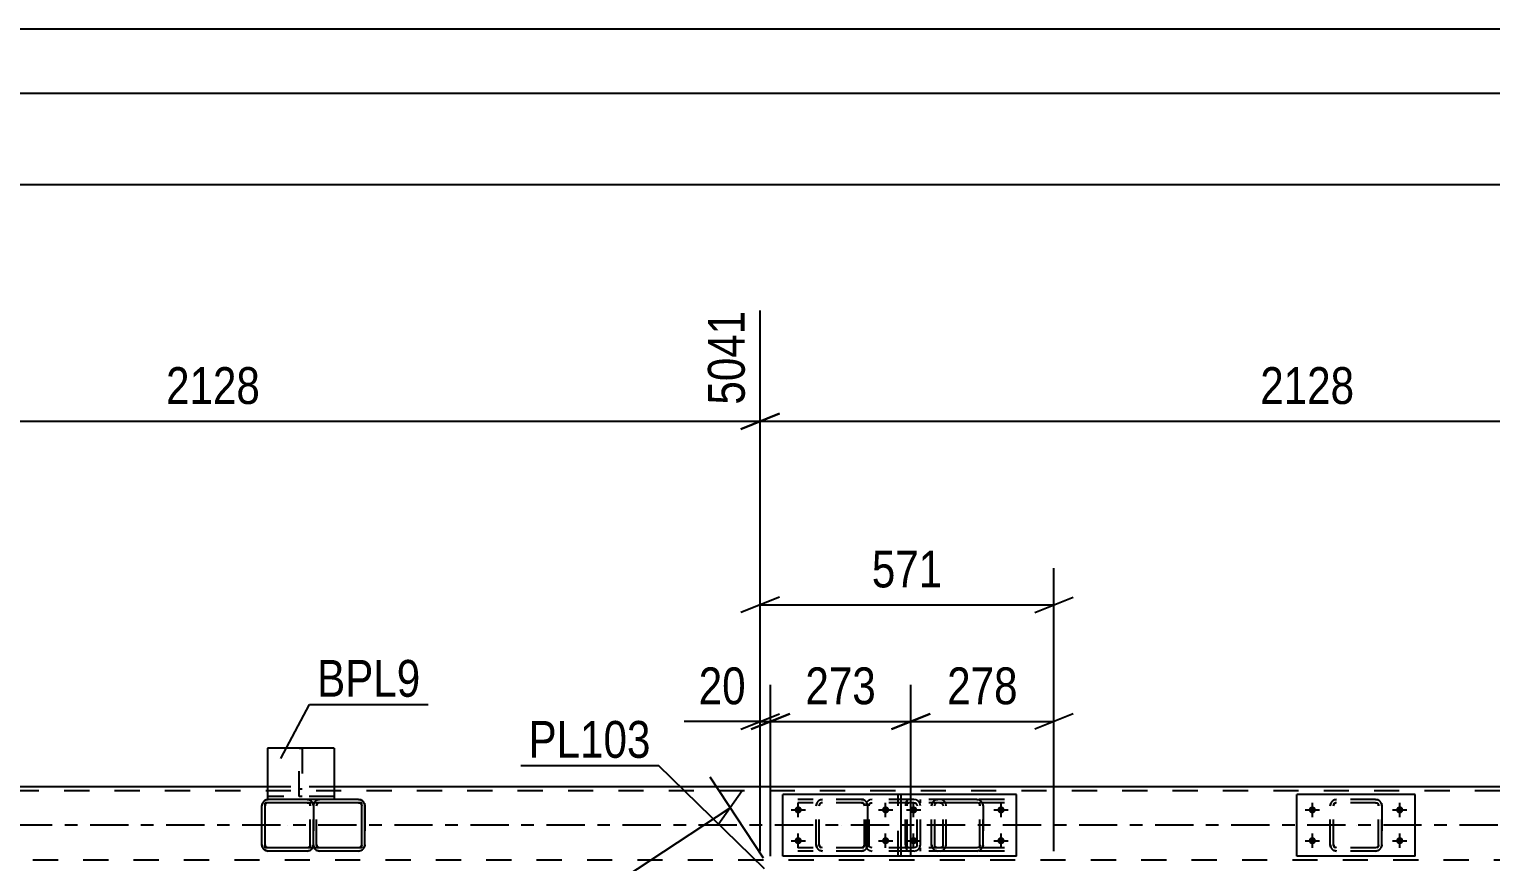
# Model space of a CAD drawing. Header units: millimetres. Extents: x -787 to 402, y -866 to -25.
# Drawn here: x -566.7 to -452.9, y -89.9 to -25.1 of the extents above; entities that cross this region are included whole.
import ezdxf

# ---------------------------------------------------------------- set-up
doc = ezdxf.new("R2010")
doc.units = ezdxf.units.MM
doc.linetypes.add('DXK_LINE_DOT2', pattern=[3.9198, 1.9599, -1.9599])
doc.linetypes.add('DXK_LINE_DOT3', pattern=[5.9187, 2.979, -0.9799, 0.9799, -0.9799])
doc.styles.add('Arial Narrow', font='ARIALN.TTF', dxfattribs={"height": 0.2})

# ---------------------------------------------------------------- blocks, each defined once
blk = doc.blocks.new('Unknown-569028579-1134')
at = {"color": 5, "linetype": 'Continuous'}
for p, q in [((402.24, -25.13), (-786.76, -25.13)), ((397.24, -30.13), (-781.76, -30.13))]:
    blk.add_line(p, q, dxfattribs=at)
blk = doc.blocks.new('Part-569028579-4765 - 4520')
at = {"color": 7, "linetype": 'DXK_LINE_DOT2'}
for p, q in [((-498.83, -84.66), (-499.05, -84.66)), ((-499.05, -89.46), (-499.05, -84.66)), ((-498.83, -89.46), (-499.05, -89.46))]:
    blk.add_line(p, q, dxfattribs=at)
at = {"color": 2, "linetype": 'Continuous'}
for p, q in [((-489.85, -84.66), (-498.83, -84.66)), ((-489.85, -89.46), (-489.85, -84.66)), ((-489.85, -89.46), (-498.83, -89.46))]:
    blk.add_line(p, q, dxfattribs=at)
blk = doc.blocks.new('Part-569028579-4637 - 4520')
at = {"color": 7, "linetype": 'DXK_LINE_DOT2'}
for p, q in [((-497.83, -85.06), (-506.85, -85.06)), ((-501.07, -85.06), (-501.26, -85.09)), ((-497.64, -85.09), (-497.83, -85.06)), ((-497.83, -85.3), (-506.85, -85.3)), ((-501.54, -85.35), (-501.58, -85.54)), ((-501.58, -88.58), (-501.58, -85.54)), ((-501.32, -85.54), (-501.3, -85.45)), ((-501.32, -88.58), (-501.32, -85.54)), ((-501.3, -85.45), (-501.25, -85.37)), ((-501.25, -85.37), (-501.17, -85.32)), ((-501.17, -85.32), (-501.07, -85.3)), ((-497.83, -85.3), (-497.74, -85.32)), ((-497.74, -85.32), (-497.65, -85.37)), ((-497.65, -85.37), (-497.6, -85.45)), ((-497.6, -85.45), (-497.58, -85.54)), ((-497.58, -88.58), (-497.58, -85.54)), ((-497.32, -85.54), (-497.36, -85.35)), ((-497.32, -88.58), (-497.32, -85.54)), ((-501.58, -88.58), (-501.54, -88.76)), ((-501.3, -88.67), (-501.32, -88.58)), ((-501.25, -88.75), (-501.3, -88.67)), ((-497.6, -88.67), (-497.65, -88.75)), ((-497.58, -88.58), (-497.6, -88.67)), ((-497.36, -88.76), (-497.32, -88.58)), ((-497.83, -88.82), (-506.85, -88.82)), ((-497.83, -89.06), (-506.85, -89.06)), ((-501.26, -89.02), (-501.07, -89.06)), ((-501.17, -88.8), (-501.25, -88.75)), ((-501.07, -88.82), (-501.17, -88.8)), ((-497.74, -88.8), (-497.83, -88.82)), ((-497.83, -89.06), (-497.64, -89.02)), ((-497.65, -88.75), (-497.74, -88.8))]:
    blk.add_line(p, q, dxfattribs=at)
for centre, start, end in [((-501.09, -85.56), 110.7583, 155.68), ((-497.81, -85.56), 24.32, 69.2417), ((-501.09, -88.56), 204.32, 249.2417), ((-497.81, -88.56), 290.7583, 335.68)]:
    blk.add_arc(centre, 0.496, start, end, dxfattribs=at)
blk = doc.blocks.new('Part-569028579-4684 - 4520')
at = {"color": 2, "linetype": 'Continuous'}
for p, q in [((-548.13, -84.06), (-707.41, -84.06)), ((-343.81, -84.06), (-542.93, -84.06))]:
    blk.add_line(p, q, dxfattribs=at)
at = {"color": 7, "linetype": 'DXK_LINE_DOT2'}
for p, q in [((-126.88, -84.06), (-548.13, -84.06)), ((-542.93, -84.06), (-548.13, -84.06)), ((-126.88, -84.38), (-711.41, -84.38)), ((-711.41, -89.74), (-126.88, -89.74))]:
    blk.add_line(p, q, dxfattribs=at)
at = {"color": 7, "linetype": 'DXK_LINE_DOT3'}
blk.add_line((-126.88, -87.06), (-711.41, -87.06), dxfattribs=at)
blk = doc.blocks.new('Part-569028579-16128 - 4520')
at = {"color": 2, "linetype": 'Continuous'}
for p, q in [((-458.83, -84.66), (-468.03, -84.66)), ((-468.03, -89.46), (-468.03, -84.66)), ((-458.83, -89.46), (-458.83, -84.66)), ((-458.83, -89.46), (-468.03, -89.46))]:
    blk.add_line(p, q, dxfattribs=at)
blk = doc.blocks.new('Part-569028579-4590 - 4520')
at = {"color": 7, "linetype": 'DXK_LINE_DOT2'}
for p, q in [((-498.41, -85.2), (-498.47, -85.35)), ((-498.32, -85.09), (-498.41, -85.2)), ((-498.22, -85.06), (-498.32, -85.09)), ((-490.78, -85.06), (-498.22, -85.06)), ((-497.32, -85.3), (-497.32, -85.06)), ((-495.62, -85.09), (-495.81, -85.06)), ((-498.47, -85.35), (-498.49, -85.54)), ((-498.49, -88.58), (-498.49, -85.54)), ((-498.35, -85.54), (-498.34, -85.45)), ((-498.35, -88.58), (-498.35, -85.54)), ((-498.34, -85.45), (-498.32, -85.37)), ((-498.32, -85.37), (-498.27, -85.32)), ((-498.27, -85.32), (-498.22, -85.3)), ((-490.78, -85.3), (-498.22, -85.3)), ((-495.81, -85.3), (-495.72, -85.32)), ((-495.72, -85.32), (-495.63, -85.37)), ((-495.63, -85.37), (-495.58, -85.45)), ((-495.58, -85.45), (-495.56, -85.54)), ((-495.56, -88.58), (-495.56, -85.54)), ((-495.31, -85.54), (-495.35, -85.35)), ((-495.31, -88.58), (-495.31, -85.54)), ((-498.49, -88.58), (-498.47, -88.76)), ((-498.34, -88.67), (-498.35, -88.58)), ((-498.32, -88.75), (-498.34, -88.67)), ((-495.58, -88.67), (-495.63, -88.75)), ((-495.56, -88.58), (-495.58, -88.67)), ((-495.35, -88.76), (-495.31, -88.58)), ((-498.47, -88.76), (-498.41, -88.92)), ((-498.41, -88.92), (-498.32, -89.02)), ((-498.27, -88.8), (-498.32, -88.75)), ((-498.32, -89.02), (-498.22, -89.06)), ((-498.22, -88.82), (-498.27, -88.8)), ((-490.78, -88.82), (-498.22, -88.82)), ((-490.78, -89.06), (-498.22, -89.06)), ((-497.32, -89.06), (-497.32, -88.82)), ((-495.72, -88.8), (-495.81, -88.82)), ((-495.81, -89.06), (-495.62, -89.02)), ((-495.63, -88.75), (-495.72, -88.8))]:
    blk.add_line(p, q, dxfattribs=at)
for centre, start, end in [((-495.8, -85.55), 23.8951, 68.8487), ((-495.8, -88.56), 291.1513, 336.1049)]:
    blk.add_arc(centre, 0.492, start, end, dxfattribs=at)
blk = doc.blocks.new('Part-569028579-16154 - 4520')
at = {"color": 2, "linetype": 'Continuous'}
for p, q in [((-548.07, -85.06), (-548.25, -85.09)), ((-545.03, -85.06), (-548.07, -85.06)), ((-544.84, -85.09), (-545.03, -85.06)), ((-548.51, -85.35), (-548.55, -85.54)), ((-548.55, -88.58), (-548.55, -85.54)), ((-548.55, -85.54), (-548.55, -85.54)), ((-548.55, -88.58), (-548.55, -88.58)), ((-548.55, -88.58), (-548.51, -88.76)), ((-548.25, -89.02), (-548.07, -89.06)), ((-545.03, -89.06), (-548.07, -89.06)), ((-545.03, -89.06), (-544.84, -89.02))]:
    blk.add_line(p, q, dxfattribs=at)
at = {"color": 7, "linetype": 'DXK_LINE_DOT2'}
for p, q in [((-548.25, -85.09), (-548.07, -85.06)), ((-545.03, -85.06), (-544.84, -85.09)), ((-548.55, -85.54), (-548.51, -85.35)), ((-548.55, -88.58), (-548.55, -85.54)), ((-548.31, -85.54), (-548.29, -85.45)), ((-548.29, -85.45), (-548.31, -85.54)), ((-548.31, -88.58), (-548.31, -85.54)), ((-548.31, -85.54), (-548.31, -85.54)), ((-548.31, -88.58), (-548.31, -85.54)), ((-548.29, -85.45), (-548.24, -85.37)), ((-548.24, -85.37), (-548.29, -85.45)), ((-548.24, -85.37), (-548.16, -85.32)), ((-548.16, -85.32), (-548.24, -85.37)), ((-548.07, -85.3), (-548.16, -85.32)), ((-545.03, -85.3), (-548.07, -85.3)), ((-545.03, -85.3), (-544.94, -85.32)), ((-544.94, -85.32), (-544.86, -85.37)), ((-544.86, -85.37), (-544.94, -85.32)), ((-544.86, -85.37), (-544.81, -85.45)), ((-544.81, -85.45), (-544.86, -85.37)), ((-544.81, -85.45), (-544.79, -85.54)), ((-544.79, -85.54), (-544.81, -85.45)), ((-544.79, -88.58), (-544.79, -85.54)), ((-544.79, -85.54), (-544.79, -85.54)), ((-544.79, -88.58), (-544.79, -85.54)), ((-544.58, -85.35), (-544.55, -85.54)), ((-544.55, -85.54), (-544.58, -85.35)), ((-544.55, -88.58), (-544.55, -85.54)), ((-544.55, -85.54), (-544.55, -85.54)), ((-544.55, -85.54), (-544.55, -88.58)), ((-548.51, -88.76), (-548.55, -88.58)), ((-548.31, -88.58), (-548.31, -88.58)), ((-548.29, -88.67), (-548.31, -88.58)), ((-548.31, -88.58), (-548.29, -88.67)), ((-548.24, -88.75), (-548.29, -88.67)), ((-548.29, -88.67), (-548.24, -88.75)), ((-544.81, -88.67), (-544.86, -88.75)), ((-544.86, -88.75), (-544.81, -88.67)), ((-544.79, -88.58), (-544.81, -88.67)), ((-544.81, -88.67), (-544.79, -88.58)), ((-544.79, -88.58), (-544.79, -88.58)), ((-544.55, -88.58), (-544.58, -88.76)), ((-544.58, -88.76), (-544.55, -88.58)), ((-544.55, -88.58), (-544.55, -88.58)), ((-548.07, -89.06), (-548.25, -89.02)), ((-548.16, -88.8), (-548.24, -88.75)), ((-548.24, -88.75), (-548.16, -88.8)), ((-548.07, -88.82), (-548.16, -88.8)), ((-545.03, -88.82), (-548.07, -88.82)), ((-544.94, -88.8), (-545.03, -88.82)), ((-544.84, -89.02), (-545.03, -89.06)), ((-544.86, -88.75), (-544.94, -88.8)), ((-544.94, -88.8), (-544.86, -88.75))]:
    blk.add_line(p, q, dxfattribs=at)
at = {"color": 7, "linetype": 'DXK_LINE_DOT3'}
blk.add_line((-546.55, -87.06), (-546.55, -87.06), dxfattribs=at)
at = {"color": 2, "linetype": 'Continuous'}
for centre, start, end in [((-548.07, -85.54), 112.5, 157.5), ((-545.03, -85.54), 30.5989, 67.5), ((-548.07, -88.58), 202.5, 247.5), ((-545.03, -88.58), 292.5, 329.4012)]:
    blk.add_arc(centre, 0.48, start, end, dxfattribs=at)
at = {"color": 7, "linetype": 'DXK_LINE_DOT2'}
for centre, start, end in [((-548.07, -85.54), 112.5, 157.5), ((-545.03, -85.54), 22.5, 67.5), ((-545.03, -85.54), 22.5, 30.5989), ((-548.07, -88.58), 202.5, 247.5), ((-545.03, -88.58), 292.5, 337.5), ((-545.03, -88.58), 329.4012, 337.5)]:
    blk.add_arc(centre, 0.48, start, end, dxfattribs=at)
blk = doc.blocks.new('Part-569028579-4754 - 4520')
at = {"color": 7, "linetype": 'DXK_LINE_DOT2'}
for p, q in [((-545.65, -84.82), (-545.65, -81.06)), ((-545.65, -81.06), (-545.41, -81.06)), ((-545.41, -81.06), (-545.41, -84.82)), ((-545.65, -84.22), (-545.41, -84.22)), ((-545.41, -84.82), (-545.65, -84.82))]:
    blk.add_line(p, q, dxfattribs=at)
blk = doc.blocks.new('Part-569028579-16127 - 4520')
at = {"color": 7, "linetype": 'DXK_LINE_DOT2'}
for p, q in [((-465.13, -85.09), (-464.95, -85.06)), ((-464.95, -85.06), (-465.13, -85.09)), ((-461.91, -85.06), (-464.95, -85.06)), ((-461.91, -85.06), (-461.72, -85.09)), ((-461.72, -85.09), (-461.91, -85.06)), ((-465.43, -85.54), (-465.39, -85.35)), ((-465.39, -85.35), (-465.43, -85.54)), ((-465.43, -88.58), (-465.43, -85.54)), ((-465.43, -85.54), (-465.43, -85.54)), ((-465.43, -88.58), (-465.43, -85.54)), ((-465.19, -85.54), (-465.17, -85.45)), ((-465.17, -85.45), (-465.19, -85.54)), ((-465.19, -88.58), (-465.19, -85.54)), ((-465.19, -85.54), (-465.19, -85.54)), ((-465.19, -88.58), (-465.19, -85.54)), ((-465.17, -85.45), (-465.12, -85.37)), ((-465.12, -85.37), (-465.17, -85.45)), ((-465.12, -85.37), (-465.04, -85.32)), ((-465.04, -85.32), (-465.12, -85.37)), ((-464.95, -85.3), (-465.04, -85.32)), ((-461.91, -85.3), (-464.95, -85.3)), ((-461.91, -85.3), (-461.82, -85.32)), ((-461.82, -85.32), (-461.74, -85.37)), ((-461.74, -85.37), (-461.82, -85.32)), ((-461.74, -85.37), (-461.69, -85.45)), ((-461.69, -85.45), (-461.74, -85.37)), ((-461.69, -85.45), (-461.67, -85.54)), ((-461.67, -85.54), (-461.69, -85.45)), ((-461.67, -88.58), (-461.67, -85.54)), ((-461.67, -85.54), (-461.67, -85.54)), ((-461.67, -88.58), (-461.67, -85.54)), ((-461.46, -85.35), (-461.43, -85.54)), ((-461.43, -85.54), (-461.46, -85.35)), ((-461.43, -88.58), (-461.43, -85.54)), ((-461.43, -85.54), (-461.43, -85.54)), ((-461.43, -85.54), (-461.43, -88.58)), ((-465.43, -88.58), (-465.43, -88.58)), ((-465.39, -88.76), (-465.43, -88.58)), ((-465.43, -88.58), (-465.39, -88.76)), ((-465.19, -88.58), (-465.19, -88.58)), ((-465.17, -88.67), (-465.19, -88.58)), ((-465.19, -88.58), (-465.17, -88.67)), ((-465.12, -88.75), (-465.17, -88.67)), ((-465.17, -88.67), (-465.12, -88.75)), ((-461.69, -88.67), (-461.74, -88.75)), ((-461.74, -88.75), (-461.69, -88.67)), ((-461.67, -88.58), (-461.69, -88.67)), ((-461.69, -88.67), (-461.67, -88.58)), ((-461.67, -88.58), (-461.67, -88.58)), ((-461.43, -88.58), (-461.46, -88.76)), ((-461.46, -88.76), (-461.43, -88.58)), ((-461.43, -88.58), (-461.43, -88.58)), ((-464.95, -89.06), (-465.13, -89.02)), ((-465.13, -89.02), (-464.95, -89.06)), ((-465.04, -88.8), (-465.12, -88.75)), ((-465.12, -88.75), (-465.04, -88.8)), ((-464.95, -88.82), (-465.04, -88.8)), ((-461.91, -88.82), (-464.95, -88.82)), ((-461.91, -89.06), (-464.95, -89.06)), ((-461.82, -88.8), (-461.91, -88.82)), ((-461.72, -89.02), (-461.91, -89.06)), ((-461.91, -89.06), (-461.72, -89.02)), ((-461.74, -88.75), (-461.82, -88.8)), ((-461.82, -88.8), (-461.74, -88.75))]:
    blk.add_line(p, q, dxfattribs=at)
at = {"color": 7, "linetype": 'DXK_LINE_DOT3'}
blk.add_line((-463.43, -87.06), (-463.43, -87.06), dxfattribs=at)
at = {"color": 7, "linetype": 'DXK_LINE_DOT2'}
for centre, start, end in [((-464.95, -85.54), 112.5, 157.5), ((-464.95, -85.54), 112.5, 157.5), ((-461.91, -85.54), 22.5, 67.5), ((-461.91, -85.54), 22.5, 67.5), ((-464.95, -88.58), 202.5, 247.5), ((-464.95, -88.58), 202.5, 247.5), ((-461.91, -88.58), 292.5, 337.5), ((-461.91, -88.58), 292.5, 337.5)]:
    blk.add_arc(centre, 0.48, start, end, dxfattribs=at)
blk = doc.blocks.new('Part-569028579-16131 - 4520')
at = {"color": 7, "linetype": 'DXK_LINE_DOT2'}
for p, q in [((-505.13, -85.09), (-504.95, -85.06)), ((-504.95, -85.06), (-505.13, -85.09)), ((-501.91, -85.06), (-504.95, -85.06)), ((-501.91, -85.06), (-501.72, -85.09)), ((-501.72, -85.09), (-501.91, -85.06)), ((-505.43, -85.54), (-505.39, -85.35)), ((-505.39, -85.35), (-505.43, -85.54)), ((-505.43, -88.58), (-505.43, -85.54)), ((-505.43, -85.54), (-505.43, -85.54)), ((-505.43, -88.58), (-505.43, -85.54)), ((-505.19, -85.54), (-505.17, -85.45)), ((-505.17, -85.45), (-505.19, -85.54)), ((-505.19, -88.58), (-505.19, -85.54)), ((-505.19, -85.54), (-505.19, -85.54)), ((-505.19, -88.58), (-505.19, -85.54)), ((-505.17, -85.45), (-505.12, -85.37)), ((-505.12, -85.37), (-505.17, -85.45)), ((-505.12, -85.37), (-505.04, -85.32)), ((-505.04, -85.32), (-505.12, -85.37)), ((-504.95, -85.3), (-505.04, -85.32)), ((-501.91, -85.3), (-504.95, -85.3)), ((-501.91, -85.3), (-501.82, -85.32)), ((-501.82, -85.32), (-501.74, -85.37)), ((-501.74, -85.37), (-501.82, -85.32)), ((-501.74, -85.37), (-501.69, -85.45)), ((-501.69, -85.45), (-501.74, -85.37)), ((-501.69, -85.45), (-501.67, -85.54)), ((-501.67, -85.54), (-501.69, -85.45)), ((-501.67, -88.58), (-501.67, -85.54)), ((-501.67, -85.54), (-501.67, -85.54)), ((-501.67, -88.58), (-501.67, -85.54)), ((-501.46, -85.35), (-501.43, -85.54)), ((-501.43, -85.54), (-501.46, -85.35)), ((-501.43, -88.58), (-501.43, -85.54)), ((-501.43, -85.54), (-501.43, -85.54)), ((-501.43, -85.54), (-501.43, -88.58)), ((-505.43, -88.58), (-505.43, -88.58)), ((-505.39, -88.76), (-505.43, -88.58)), ((-505.43, -88.58), (-505.39, -88.76)), ((-505.19, -88.58), (-505.19, -88.58)), ((-505.17, -88.67), (-505.19, -88.58)), ((-505.19, -88.58), (-505.17, -88.67)), ((-505.12, -88.75), (-505.17, -88.67)), ((-505.17, -88.67), (-505.12, -88.75)), ((-501.69, -88.67), (-501.74, -88.75)), ((-501.74, -88.75), (-501.69, -88.67)), ((-501.67, -88.58), (-501.69, -88.67)), ((-501.69, -88.67), (-501.67, -88.58)), ((-501.67, -88.58), (-501.67, -88.58)), ((-501.43, -88.58), (-501.46, -88.76)), ((-501.46, -88.76), (-501.43, -88.58)), ((-501.43, -88.58), (-501.43, -88.58)), ((-504.95, -89.06), (-505.13, -89.02)), ((-505.13, -89.02), (-504.95, -89.06)), ((-505.04, -88.8), (-505.12, -88.75)), ((-505.12, -88.75), (-505.04, -88.8)), ((-504.95, -88.82), (-505.04, -88.8)), ((-501.91, -88.82), (-504.95, -88.82)), ((-501.91, -89.06), (-504.95, -89.06)), ((-501.82, -88.8), (-501.91, -88.82)), ((-501.72, -89.02), (-501.91, -89.06)), ((-501.91, -89.06), (-501.72, -89.02)), ((-501.74, -88.75), (-501.82, -88.8)), ((-501.82, -88.8), (-501.74, -88.75))]:
    blk.add_line(p, q, dxfattribs=at)
at = {"color": 7, "linetype": 'DXK_LINE_DOT3'}
blk.add_line((-503.43, -87.06), (-503.43, -87.06), dxfattribs=at)
at = {"color": 7, "linetype": 'DXK_LINE_DOT2'}
for centre, start, end in [((-504.95, -85.54), 112.5, 157.5), ((-504.95, -85.54), 112.5, 157.5), ((-501.91, -85.54), 22.5, 67.5), ((-501.91, -85.54), 22.5, 67.5), ((-504.95, -88.58), 202.5, 247.5), ((-504.95, -88.58), 202.5, 247.5), ((-501.91, -88.58), 292.5, 337.5), ((-501.91, -88.58), 292.5, 337.5)]:
    blk.add_arc(centre, 0.48, start, end, dxfattribs=at)
blk = doc.blocks.new('Part-569028579-16132 - 4520')
at = {"color": 2, "linetype": 'Continuous'}
for p, q in [((-498.83, -84.66), (-508.03, -84.66)), ((-508.03, -89.46), (-508.03, -84.66)), ((-498.83, -89.46), (-498.83, -84.66)), ((-498.83, -89.46), (-508.03, -89.46))]:
    blk.add_line(p, q, dxfattribs=at)
blk = doc.blocks.new('Part-569028579-16135 - 4520')
at = {"color": 2, "linetype": 'Continuous'}
for p, q in [((-544.07, -85.06), (-544.25, -85.09)), ((-541.03, -85.06), (-544.07, -85.06)), ((-540.84, -85.09), (-541.03, -85.06)), ((-540.55, -85.54), (-540.58, -85.35)), ((-540.55, -88.58), (-540.55, -85.54)), ((-540.55, -85.54), (-540.55, -85.54)), ((-540.58, -88.76), (-540.55, -88.58)), ((-540.55, -88.58), (-540.55, -88.58)), ((-544.25, -89.02), (-544.07, -89.06)), ((-541.03, -89.06), (-544.07, -89.06)), ((-541.03, -89.06), (-540.84, -89.02))]:
    blk.add_line(p, q, dxfattribs=at)
at = {"color": 7, "linetype": 'DXK_LINE_DOT2'}
for p, q in [((-544.25, -85.09), (-544.07, -85.06)), ((-541.03, -85.06), (-540.84, -85.09)), ((-544.55, -85.54), (-544.51, -85.35)), ((-544.51, -85.35), (-544.55, -85.54)), ((-544.55, -88.58), (-544.55, -85.54)), ((-544.55, -85.54), (-544.55, -85.54)), ((-544.55, -88.58), (-544.55, -85.54)), ((-544.31, -85.54), (-544.29, -85.45)), ((-544.29, -85.45), (-544.31, -85.54)), ((-544.31, -88.58), (-544.31, -85.54)), ((-544.31, -85.54), (-544.31, -85.54)), ((-544.31, -88.58), (-544.31, -85.54)), ((-544.29, -85.45), (-544.24, -85.37)), ((-544.24, -85.37), (-544.29, -85.45)), ((-544.24, -85.37), (-544.16, -85.32)), ((-544.16, -85.32), (-544.24, -85.37)), ((-544.07, -85.3), (-544.16, -85.32)), ((-541.03, -85.3), (-544.07, -85.3)), ((-541.03, -85.3), (-540.94, -85.32)), ((-540.94, -85.32), (-540.86, -85.37)), ((-540.86, -85.37), (-540.94, -85.32)), ((-540.86, -85.37), (-540.81, -85.45)), ((-540.81, -85.45), (-540.86, -85.37)), ((-540.81, -85.45), (-540.79, -85.54)), ((-540.79, -85.54), (-540.81, -85.45)), ((-540.79, -88.58), (-540.79, -85.54)), ((-540.79, -85.54), (-540.79, -85.54)), ((-540.79, -88.58), (-540.79, -85.54)), ((-540.58, -85.35), (-540.55, -85.54)), ((-540.55, -85.54), (-540.55, -88.58)), ((-544.55, -88.58), (-544.55, -88.58)), ((-544.51, -88.76), (-544.55, -88.58)), ((-544.55, -88.58), (-544.51, -88.76)), ((-544.31, -88.58), (-544.31, -88.58)), ((-544.29, -88.67), (-544.31, -88.58)), ((-544.31, -88.58), (-544.29, -88.67)), ((-544.24, -88.75), (-544.29, -88.67)), ((-544.29, -88.67), (-544.24, -88.75)), ((-540.81, -88.67), (-540.86, -88.75)), ((-540.86, -88.75), (-540.81, -88.67)), ((-540.79, -88.58), (-540.81, -88.67)), ((-540.81, -88.67), (-540.79, -88.58)), ((-540.79, -88.58), (-540.79, -88.58)), ((-540.55, -88.58), (-540.58, -88.76)), ((-544.07, -89.06), (-544.25, -89.02)), ((-544.16, -88.8), (-544.24, -88.75)), ((-544.24, -88.75), (-544.16, -88.8)), ((-544.07, -88.82), (-544.16, -88.8)), ((-541.03, -88.82), (-544.07, -88.82)), ((-540.94, -88.8), (-541.03, -88.82)), ((-540.84, -89.02), (-541.03, -89.06)), ((-540.86, -88.75), (-540.94, -88.8)), ((-540.94, -88.8), (-540.86, -88.75))]:
    blk.add_line(p, q, dxfattribs=at)
at = {"color": 7, "linetype": 'DXK_LINE_DOT3'}
blk.add_line((-542.55, -87.06), (-542.55, -87.06), dxfattribs=at)
at = {"color": 7, "linetype": 'DXK_LINE_DOT2'}
for centre, start, end in [((-544.07, -85.54), 112.5, 157.5), ((-541.03, -85.54), 22.5, 67.5), ((-544.07, -85.54), 149.4011, 157.5), ((-544.07, -88.58), 202.5, 247.5), ((-544.07, -88.58), 202.5, 210.5989), ((-541.03, -88.58), 292.5, 337.5)]:
    blk.add_arc(centre, 0.48, start, end, dxfattribs=at)
at = {"color": 2, "linetype": 'Continuous'}
for centre, start, end in [((-544.07, -85.54), 112.5, 149.4011), ((-541.03, -85.54), 22.5, 67.5), ((-544.07, -88.58), 210.5989, 247.5), ((-541.03, -88.58), 292.5, 337.5)]:
    blk.add_arc(centre, 0.48, start, end, dxfattribs=at)
blk = doc.blocks.new('Part-569028579-16153 - 4520')
at = {"color": 7, "linetype": 'DXK_LINE_DOT2'}
for p, q in [((-496.15, -85.09), (-495.97, -85.06)), ((-495.97, -85.06), (-496.15, -85.09)), ((-492.93, -85.06), (-495.97, -85.06)), ((-492.93, -85.06), (-492.74, -85.09)), ((-492.74, -85.09), (-492.93, -85.06)), ((-496.45, -85.54), (-496.41, -85.35)), ((-496.41, -85.35), (-496.45, -85.54)), ((-496.45, -88.58), (-496.45, -85.54)), ((-496.45, -85.54), (-496.45, -85.54)), ((-496.45, -88.58), (-496.45, -85.54)), ((-496.21, -85.54), (-496.19, -85.45)), ((-496.21, -85.54), (-496.19, -85.45)), ((-496.21, -88.58), (-496.21, -85.54)), ((-496.21, -85.54), (-496.21, -85.54)), ((-496.21, -88.58), (-496.21, -85.54)), ((-496.14, -85.37), (-496.19, -85.45)), ((-496.06, -85.32), (-496.14, -85.37)), ((-495.97, -85.3), (-496.06, -85.32)), ((-492.93, -85.3), (-495.97, -85.3)), ((-492.84, -85.32), (-492.93, -85.3)), ((-492.76, -85.37), (-492.84, -85.32)), ((-492.76, -85.37), (-492.71, -85.45)), ((-492.71, -85.45), (-492.69, -85.54)), ((-492.69, -85.54), (-492.71, -85.45)), ((-492.69, -88.58), (-492.69, -85.54)), ((-492.69, -85.54), (-492.69, -85.54)), ((-492.69, -88.58), (-492.69, -85.54)), ((-492.48, -85.35), (-492.45, -85.54)), ((-492.45, -85.54), (-492.48, -85.35)), ((-492.45, -88.58), (-492.45, -85.54)), ((-492.45, -85.54), (-492.45, -85.54)), ((-492.45, -85.54), (-492.45, -88.58)), ((-496.45, -88.58), (-496.45, -88.58)), ((-496.41, -88.76), (-496.45, -88.58)), ((-496.45, -88.58), (-496.41, -88.76)), ((-496.21, -88.58), (-496.21, -88.58)), ((-496.19, -88.67), (-496.21, -88.58)), ((-496.19, -88.67), (-496.21, -88.58)), ((-496.14, -88.75), (-496.19, -88.67)), ((-492.71, -88.67), (-492.76, -88.75)), ((-492.69, -88.58), (-492.71, -88.67)), ((-492.71, -88.67), (-492.69, -88.58)), ((-492.69, -88.58), (-492.69, -88.58)), ((-492.45, -88.58), (-492.48, -88.76)), ((-492.48, -88.76), (-492.45, -88.58)), ((-492.45, -88.58), (-492.45, -88.58)), ((-495.97, -89.06), (-496.15, -89.02)), ((-496.15, -89.02), (-495.97, -89.06)), ((-496.06, -88.8), (-496.14, -88.75)), ((-495.97, -88.82), (-496.06, -88.8)), ((-492.93, -88.82), (-495.97, -88.82)), ((-492.93, -89.06), (-495.97, -89.06)), ((-492.84, -88.8), (-492.93, -88.82)), ((-492.74, -89.02), (-492.93, -89.06)), ((-492.93, -89.06), (-492.74, -89.02)), ((-492.76, -88.75), (-492.84, -88.8))]:
    blk.add_line(p, q, dxfattribs=at)
at = {"color": 7, "linetype": 'DXK_LINE_DOT3'}
blk.add_line((-494.45, -87.06), (-494.45, -87.06), dxfattribs=at)
at = {"color": 7, "linetype": 'DXK_LINE_DOT2'}
for centre, start, end in [((-495.97, -85.54), 112.5, 157.5), ((-495.97, -85.54), 112.5, 157.5), ((-492.93, -85.54), 22.5, 67.5), ((-492.93, -85.54), 22.5, 67.5), ((-495.97, -88.58), 202.5, 247.5), ((-495.97, -88.58), 202.5, 247.5), ((-492.93, -88.58), 292.5, 337.5), ((-492.93, -88.58), 292.5, 337.5)]:
    blk.add_arc(centre, 0.48, start, end, dxfattribs=at)
blk = doc.blocks.new('Part-569028579-16166 - 4520')
at = {"color": 2, "linetype": 'Continuous'}
for p, q in [((-542.93, -81.06), (-548.13, -81.06)), ((-548.13, -81.06), (-548.13, -85.06)), ((-542.93, -81.06), (-542.93, -85.06)), ((-548.07, -85.06), (-548.13, -85.06)), ((-544.07, -85.06), (-545.03, -85.06))]:
    blk.add_line(p, q, dxfattribs=at)
at = {"color": 7, "linetype": 'DXK_LINE_DOT2'}
for p, q in [((-542.93, -84.82), (-548.13, -84.82)), ((-548.13, -84.82), (-548.13, -84.83)), ((-548.13, -84.83), (-548.13, -85.04)), ((-548.13, -85.06), (-548.13, -85.04)), ((-545.03, -85.06), (-548.07, -85.06)), ((-542.93, -85.06), (-544.07, -85.06)), ((-542.93, -84.82), (-542.93, -84.82)), ((-542.93, -84.82), (-542.93, -85.04)), ((-542.93, -85.06), (-542.93, -85.04)), ((-542.93, -85.06), (-542.93, -85.06))]:
    blk.add_line(p, q, dxfattribs=at)
blk = doc.blocks.new('Part-569028579-16167 - 4520')
at = {"color": 2, "linetype": 'Continuous'}
for p, q in [((-540.79, -85.3), (-548.31, -85.3)), ((-548.31, -88.82), (-548.31, -85.3)), ((-540.79, -88.82), (-540.79, -85.3)), ((-540.79, -88.82), (-548.31, -88.82))]:
    blk.add_line(p, q, dxfattribs=at)
blk = doc.blocks.new('Bolt-569028579-16190 - 4520')
at = {"linetype": 'Continuous'}
for points in [[(-466.83, -85.58, -1), (-466.83, -86.14, -1)], [(-460.03, -85.58, -1), (-460.03, -86.14, -1)], [(-466.83, -87.98, -1), (-466.83, -88.54, -1)], [(-460.03, -87.98, -1), (-460.03, -88.54, -1)]]:
    blk.add_hatch(color=1, dxfattribs=at).paths.add_polyline_path(points)
at = {"color": 1, "linetype": 'Continuous'}
for p, q in [((-467.39, -85.86), (-466.27, -85.86)), ((-466.83, -86.42), (-466.83, -85.3)), ((-460.59, -85.86), (-459.47, -85.86)), ((-460.03, -86.42), (-460.03, -85.3)), ((-467.39, -88.26), (-466.27, -88.26)), ((-466.83, -88.82), (-466.83, -87.7)), ((-460.59, -88.26), (-459.47, -88.26)), ((-460.03, -88.82), (-460.03, -87.7))]:
    blk.add_line(p, q, dxfattribs=at)
blk = doc.blocks.new('Bolt-569028579-16192 - 4520')
at = {"linetype": 'Continuous'}
for points in [[(-506.83, -85.58, -1), (-506.83, -86.14, -1)], [(-500.03, -85.58, -1), (-500.03, -86.14, -1)], [(-506.83, -87.98, -1), (-506.83, -88.54, -1)], [(-500.03, -87.98, -1), (-500.03, -88.54, -1)]]:
    blk.add_hatch(color=1, dxfattribs=at).paths.add_polyline_path(points)
at = {"color": 1, "linetype": 'Continuous'}
for p, q in [((-507.39, -85.86), (-506.27, -85.86)), ((-506.83, -86.42), (-506.83, -85.3)), ((-500.59, -85.86), (-499.47, -85.86)), ((-500.03, -86.42), (-500.03, -85.3)), ((-507.39, -88.26), (-506.27, -88.26)), ((-506.83, -88.82), (-506.83, -87.7)), ((-500.59, -88.26), (-499.47, -88.26)), ((-500.03, -88.82), (-500.03, -87.7))]:
    blk.add_line(p, q, dxfattribs=at)
blk = doc.blocks.new('Bolt-569028579-16200 - 4520')
at = {"linetype": 'Continuous'}
for points in [[(-497.85, -85.58, -1), (-497.85, -86.14, -1)], [(-491.05, -85.58, -1), (-491.05, -86.14, -1)], [(-497.85, -87.98, -1), (-497.85, -88.54, -1)], [(-491.05, -87.98, -1), (-491.05, -88.54, -1)]]:
    blk.add_hatch(color=1, dxfattribs=at).paths.add_polyline_path(points)
at = {"color": 1, "linetype": 'Continuous'}
for p, q in [((-498.41, -85.86), (-497.29, -85.86)), ((-497.85, -86.42), (-497.85, -85.3)), ((-491.61, -85.86), (-490.49, -85.86)), ((-491.05, -86.42), (-491.05, -85.3)), ((-498.41, -88.26), (-497.29, -88.26)), ((-497.85, -88.82), (-497.85, -87.7)), ((-491.61, -88.26), (-490.49, -88.26)), ((-491.05, -88.82), (-491.05, -87.7))]:
    blk.add_line(p, q, dxfattribs=at)
blk = doc.blocks.new('StraightDimension-569028579-60325 - 4520')
at = {"color": 7, "linetype": 'Continuous'}
for p, q in [((-509.79, -89.06), (-509.79, -76.14)), ((-508.99, -89.46), (-508.99, -76.14)), ((-511.29, -79.59), (-508.29, -78.39)), ((-507.49, -78.39), (-510.49, -79.59)), ((-509.79, -78.99), (-515.69, -78.99)), ((-509.79, -78.99), (-515.69, -78.99)), ((-509.79, -78.99), (-508.99, -78.99))]:
    blk.add_line(p, q, dxfattribs=at)
at = {"color": 0}
blk.add_wipeout([(-510.31, -78.24), (-510.31, -74.04), (-515.17, -74.04), (-515.17, -78.24)], dxfattribs=at)
at = {"color": 3, "style": 'Arial Narrow'}
blk.add_text('20', height=2.863, dxfattribs=at).set_placement((-514.57, -77.64))
blk = doc.blocks.new('StraightDimension-569028579-63401 - 4520')
at = {"color": 7, "linetype": 'Continuous'}
for p, q in [((-509.79, -89.06), (-509.79, -47.01)), ((-424.65, -89.06), (-424.65, -47.01)), ((-508.29, -55.03), (-511.29, -56.23)), ((-509.79, -55.63), (-424.65, -55.63)), ((-426.15, -56.23), (-423.15, -55.03))]:
    blk.add_line(p, q, dxfattribs=at)
at = {"color": 0}
blk.add_wipeout([(-462.96, -54.88), (-462.96, -50.68), (-471.48, -50.68), (-471.48, -54.88)], dxfattribs=at)
at = {"color": 3, "style": 'Arial Narrow'}
blk.add_text('2128', height=2.863, dxfattribs=at).set_placement((-470.88, -54.28))
at = {"color": 0, "linetype": 'Continuous'}
blk.add_wipeout([(-425.25, -46.41), (-429.45, -46.41), (-429.45, -54.93), (-425.25, -54.93)], dxfattribs=at)
at = {"color": 3, "linetype": 'Continuous', "style": 'Arial Narrow'}
blk.add_text('7169', height=2.863, rotation=90.0002, dxfattribs=at).set_placement((-425.85, -54.33))
blk = doc.blocks.new('StraightDimension-569028579-63402 - 4520')
at = {"color": 7, "linetype": 'Continuous'}
for p, q in [((-594.92, -89.06), (-594.92, -47.01)), ((-509.79, -89.06), (-509.79, -47.01)), ((-593.42, -55.03), (-596.42, -56.23)), ((-594.92, -55.63), (-509.79, -55.63)), ((-511.29, -56.23), (-508.29, -55.03))]:
    blk.add_line(p, q, dxfattribs=at)
at = {"color": 0}
blk.add_wipeout([(-548.1, -54.88), (-548.1, -50.68), (-556.61, -50.68), (-556.61, -54.88)], dxfattribs=at)
at = {"color": 3, "style": 'Arial Narrow'}
blk.add_text('2128', height=2.863, dxfattribs=at).set_placement((-556.01, -54.28))
at = {"color": 0, "linetype": 'Continuous'}
blk.add_wipeout([(-510.39, -46.41), (-514.59, -46.41), (-514.59, -54.93), (-510.39, -54.93)], dxfattribs=at)
at = {"color": 3, "linetype": 'Continuous', "style": 'Arial Narrow'}
blk.add_text('5041', height=2.863, rotation=90.0002, dxfattribs=at).set_placement((-510.99, -54.33))
blk = doc.blocks.new('StraightDimension-569028579-60322 - 4520')
at = {"color": 7, "linetype": 'Continuous'}
for p, q in [((-498.07, -89.46), (-498.07, -76.14)), ((-486.93, -89.06), (-486.93, -76.14)), ((-499.57, -79.59), (-496.57, -78.39)), ((-485.43, -78.39), (-488.43, -79.59)), ((-498.07, -78.99), (-486.93, -78.99))]:
    blk.add_line(p, q, dxfattribs=at)
at = {"color": 0}
blk.add_wipeout([(-489.16, -78.24), (-489.16, -74.04), (-495.84, -74.04), (-495.84, -78.24)], dxfattribs=at)
at = {"color": 3, "style": 'Arial Narrow'}
blk.add_text('278', height=2.863, dxfattribs=at).set_placement((-495.24, -77.64))
blk = doc.blocks.new('StraightDimension-569028579-60320 - 4520')
at = {"color": 7, "linetype": 'Continuous'}
for p, q in [((-509.79, -89.06), (-509.79, -67.05)), ((-486.93, -89.06), (-486.93, -67.05)), ((-508.29, -69.3), (-511.29, -70.5)), ((-488.43, -70.5), (-485.43, -69.3)), ((-509.79, -69.9), (-486.93, -69.9))]:
    blk.add_line(p, q, dxfattribs=at)
at = {"color": 0}
blk.add_wipeout([(-495.02, -69.15), (-495.02, -64.95), (-501.7, -64.95), (-501.7, -69.15)], dxfattribs=at)
at = {"color": 3, "style": 'Arial Narrow'}
blk.add_text('571', height=2.863, dxfattribs=at).set_placement((-501.1, -68.55))
blk = doc.blocks.new('StraightDimension-569028579-60324 - 4520')
at = {"color": 7, "linetype": 'Continuous'}
for p, q in [((-508.99, -89.46), (-508.99, -76.14)), ((-498.07, -89.46), (-498.07, -76.14)), ((-510.49, -79.59), (-507.49, -78.39)), ((-496.57, -78.39), (-499.57, -79.59)), ((-508.99, -78.99), (-498.07, -78.99))]:
    blk.add_line(p, q, dxfattribs=at)
at = {"color": 0}
blk.add_wipeout([(-500.19, -78.24), (-500.19, -74.04), (-506.87, -74.04), (-506.87, -78.24)], dxfattribs=at)
at = {"color": 3, "style": 'Arial Narrow'}
blk.add_text('273', height=2.863, dxfattribs=at).set_placement((-506.27, -77.64))
blk = doc.blocks.new('StraightDimension-569028579-63777 - 4520')
at = {"color": 7, "linetype": 'Continuous'}
blk.add_line((-712.21, -37.21), (-103.04, -37.21), dxfattribs=at)
blk = doc.blocks.new('StraightDimension-569028579-64298 - 4520')
at = {"color": 7, "linetype": 'Continuous'}
for p, q in [((-509.54, -89.62), (-513.69, -83.31)), ((-513.05, -87.01), (-511.2, -84.36)), ((-544.06, -106.7), (-512.12, -85.69)), ((-541.48, -110.63), (-545.63, -104.31)), ((-543.14, -105.37), (-544.99, -108.02))]:
    blk.add_line(p, q, dxfattribs=at)
at = {"color": 0}
blk.add_wipeout([(-525.71, -93.73), (-528.02, -90.22), (-533.61, -93.89), (-531.3, -97.4)], dxfattribs=at)
at = {"color": 3, "style": 'Arial Narrow'}
blk.add_text('956', height=2.863, rotation=33.3347, dxfattribs=at).set_placement((-531.13, -96.57))
blk = doc.blocks.new('StraightDimension-569028579-64325 - 4520')
at = {"color": 7, "linetype": 'Continuous'}
for p, q in [((-424.42, -89.63), (-428.57, -83.32)), ((-427.93, -87.02), (-426.08, -84.37)), ((-458.95, -106.71), (-427.01, -85.7)), ((-456.36, -110.64), (-460.51, -104.33)), ((-458.02, -105.38), (-459.87, -108.03))]:
    blk.add_line(p, q, dxfattribs=at)
at = {"color": 0}
blk.add_wipeout([(-440.6, -93.74), (-442.9, -90.23), (-448.49, -93.9), (-446.18, -97.41)], dxfattribs=at)
at = {"color": 3, "style": 'Arial Narrow'}
blk.add_text('956', height=2.863, rotation=33.3347, dxfattribs=at).set_placement((-446.01, -96.58))
blk = doc.blocks.new('Mark-569028579-65223 - 4520')
at = {"color": 30, "linetype": 'Continuous'}
for p in [(-528.41, -82.41), (-509.45, -90.46)]:
    blk.add_line(p, (-517.71, -82.41), dxfattribs=at)
at = {"color": 0}
blk.add_wipeout([(-518.31, -81.81), (-518.31, -78.81), (-527.81, -78.81), (-527.81, -81.81)], dxfattribs=at)
blk.add_wipeout([(-518.31, -81.81), (-518.31, -78.81), (-527.81, -78.81), (-527.81, -81.81)], dxfattribs=at)
at = {"color": 3, "style": 'Arial Narrow'}
blk.add_text('PL103', height=2.863, dxfattribs=at).set_placement((-527.81, -81.81))
blk = doc.blocks.new('Mark-569028579-61893 - 4520')
at = {"color": 30, "linetype": 'Continuous'}
for p, q in [((-547.08, -81.87), (-544.86, -77.66)), ((-544.86, -77.66), (-535.62, -77.66))]:
    blk.add_line(p, q, dxfattribs=at)
at = {"color": 0}
blk.add_wipeout([(-536.22, -77.06), (-536.22, -74.06), (-544.26, -74.06), (-544.26, -77.06)], dxfattribs=at)
blk.add_wipeout([(-536.22, -77.06), (-536.22, -74.06), (-544.26, -74.06), (-544.26, -77.06)], dxfattribs=at)
at = {"color": 3, "style": 'Arial Narrow'}
blk.add_text('BPL9', height=2.863, dxfattribs=at).set_placement((-544.26, -77.06))

msp = doc.modelspace()

# ---------------------------------------------------------------- block references
for name in ['Unknown-569028579-1134', 'Part-569028579-16166 - 4520', 'Part-569028579-4754 - 4520', 'Part-569028579-4684 - 4520', 'Part-569028579-16154 - 4520', 'Part-569028579-16135 - 4520', 'Part-569028579-16132 - 4520', 'Part-569028579-4637 - 4520', 'Part-569028579-16131 - 4520', 'Part-569028579-4765 - 4520', 'Part-569028579-4590 - 4520', 'Part-569028579-16153 - 4520', 'Part-569028579-16128 - 4520', 'Part-569028579-16127 - 4520', 'Part-569028579-16167 - 4520', 'Bolt-569028579-16192 - 4520', 'Bolt-569028579-16200 - 4520', 'Bolt-569028579-16190 - 4520']:
    msp.add_blockref(name, (0, 0))

# ---------------------------------------------------------------- next in the draw order: block references
msp.add_blockref('StraightDimension-569028579-60325 - 4520', (0, 0))

# ---------------------------------------------------------------- next in the draw order: block references
msp.add_blockref('StraightDimension-569028579-63401 - 4520', (0, 0))

# ---------------------------------------------------------------- next in the draw order: block references
for name in ['StraightDimension-569028579-63402 - 4520', 'StraightDimension-569028579-60322 - 4520', 'StraightDimension-569028579-64325 - 4520']:
    msp.add_blockref(name, (0, 0))

# ---------------------------------------------------------------- next in the draw order: block references
msp.add_blockref('StraightDimension-569028579-60320 - 4520', (0, 0))

# ---------------------------------------------------------------- next in the draw order: block references
msp.add_blockref('StraightDimension-569028579-60324 - 4520', (0, 0))

# ---------------------------------------------------------------- next in the draw order: block references
for name in ['StraightDimension-569028579-63777 - 4520', 'StraightDimension-569028579-64298 - 4520']:
    msp.add_blockref(name, (0, 0))

# ---------------------------------------------------------------- next in the draw order: block references
for name in ['Mark-569028579-61893 - 4520', 'Mark-569028579-65223 - 4520']:
    msp.add_blockref(name, (0, 0))

doc.saveas('drawing.dxf')
